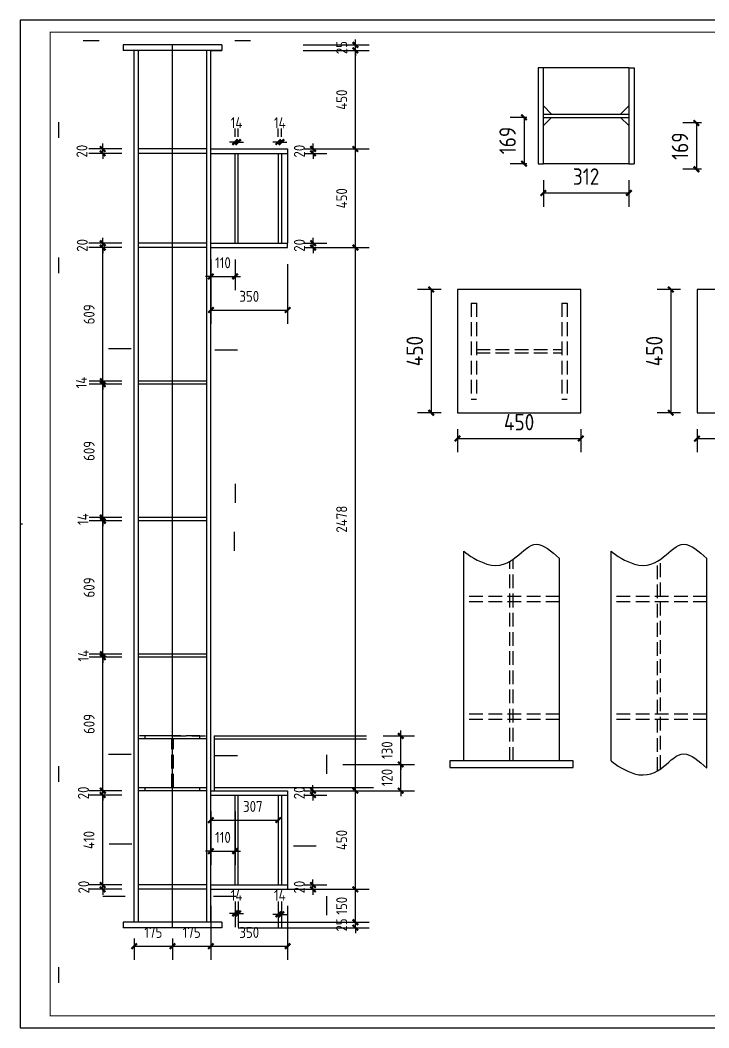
# Model space of a CAD drawing. Extents: x -9001 to 151288, y 75886 to 362543.
# Drawn here: x -8676 to 3889, y 159466 to 177858 of the extents above; entities that cross this region are included whole.
import ezdxf
from ezdxf.enums import TextEntityAlignment as Align

# ---------------------------------------------------------------- set-up
doc = ezdxf.new("R2010")
doc.units = 0
doc.header["$LTSCALE"] = 1000
doc.header["$MEASUREMENT"] = 0
doc.linetypes.add('DASH', pattern=[0.35, 0.25, -0.1])
doc.layers.add('PUB_TITLE', color=4, linetype='Continuous')
doc.styles.get("Standard").update_dxf_attribs({"font": 'gbenor.shx', "bigfont": 'gbcbig.shx'})
doc.dimstyles.get("Standard").update_dxf_attribs({"dimscale": 100, "dimtxt": 1, "dimasz": 1, "dimexe": 2.5, "dimexo": 3, "dimgap": 1.5, "dimtad": 1, "dimdec": 0, "dimzin": 0, "dimdsep": 46, "dimtxsty": 'Standard', "dimblk": 'ARCHTICK', "dimcen": 0.09, "dimadec": 0, "dimazin": 0, "dimtfac": 1, "dimtdec": 0, "dimtix": 1, "dimtmove": 2, "dimatfit": 3, "dimfxl": 1, "dimtolj": 1, "dimtzin": 0, "dimarcsym": 0})

# ---------------------------------------------------------------- blocks, each defined once
blk = doc.blocks.new('$titleblk$00000167')
blk.add_line((-1187, 420.5), (-1189, 420.5))
blk.add_lwpolyline([(-1189, 0), (0, 0), (0, 841), (-1189, 841)], close=True)
at = {"const_width": 1}
blk.add_lwpolyline([(-1164, 10), (-10, 10), (-10, 831), (-1164, 831)], close=True, dxfattribs=at)
at = {"flags": 4}
for tag, p in [('(扩展图名)', (-62.12, 184.1)), ('图名', (-62.12, 180.13)), ('日期', (-62.12, 172.03)), ('图号', (-62.12, 163.99)), ('比例', (-62.12, 156)), ('子项', (-59.56, 82.07)), ('工程名称', (-59.24, 70.19)), ('设计号', (-36.91, 28.62))]:
    blk.add_attdef(tag, text='', height=3.5, dxfattribs=at).set_placement(p, align=Align.CENTER)
for tag, p in [('设计人', (-64.84, 148.13)), ('负责人', (-64.71, 140.27)), ('主持人', (-64.73, 132.26)), ('校对人', (-64.28, 124.4)), ('审核人', (-63.96, 116.15)), ('审定人', (-64.16, 107.95)), ('所长', (-64.16, 99.76))]:
    blk.add_attdef(tag, p, '', height=3.5)
blk = doc.blocks.new('_ArchTick')
at = {"color": 0, "linetype": 'ByBlock', "const_width": 0.4}
blk.add_lwpolyline([(-0.5, -0.5), (0.5, 0.5)], dxfattribs=at)
blk = doc.blocks.new('*D710')
at = {"color": 0, "lineweight": -2}
for p, q in [((-6596, 161094), (-6596, 160708)), ((-6596, 160958), (-5896, 160958)), ((-5896, 161094), (-5896, 160708))]:
    blk.add_line(p, q, dxfattribs=at)
at = {"layer": 'Defpoints', "color": 0}
for p in [(-6596, 161394), (-5896, 161394), (-5896, 160958)]:
    blk.add_point(p, dxfattribs=at)
at = {"color": 0, "lineweight": -2, "xscale": 100, "yscale": 100, "zscale": 100, "rotation": 180}
blk.add_blockref('_ArchTick', (-6596, 160958), dxfattribs=at)
at = {"color": 0, "lineweight": -2, "xscale": 100, "yscale": 100, "zscale": 100}
blk.add_blockref('_ArchTick', (-5896, 160958), dxfattribs=at)
at = {"color": 0, "insert": (-6246, 161208), "char_height": 200, "attachment_point": 5}
blk.add_mtext('\\A1;175', dxfattribs=at)
blk = doc.blocks.new('*D711')
at = {"color": 0, "lineweight": -2}
for p, q in [((-5896, 161094), (-5896, 160708)), ((-5896, 160958), (-5196, 160958)), ((-5196, 161094), (-5196, 160708))]:
    blk.add_line(p, q, dxfattribs=at)
at = {"layer": 'Defpoints', "color": 0}
for p in [(-5896, 161394), (-5196, 161394), (-5196, 160958)]:
    blk.add_point(p, dxfattribs=at)
at = {"color": 0, "lineweight": -2, "xscale": 100, "yscale": 100, "zscale": 100, "rotation": 180}
blk.add_blockref('_ArchTick', (-5896, 160958), dxfattribs=at)
at = {"color": 0, "lineweight": -2, "xscale": 100, "yscale": 100, "zscale": 100}
blk.add_blockref('_ArchTick', (-5196, 160958), dxfattribs=at)
at = {"color": 0, "insert": (-5546, 161208), "char_height": 200, "attachment_point": 5}
blk.add_mtext('\\A1;175', dxfattribs=at)
blk = doc.blocks.new('*D712')
at = {"color": 0, "lineweight": -2}
for p, q in [((-4696, 161994), (-2310, 161994)), ((-2560, 161394), (-2560, 161994)), ((-4696, 161394), (-2310, 161394))]:
    blk.add_line(p, q, dxfattribs=at)
at = {"layer": 'Defpoints', "color": 0}
for p in [(-4996, 161994), (-2560, 161994), (-4996, 161394)]:
    blk.add_point(p, dxfattribs=at)
at = {"color": 0, "lineweight": -2, "xscale": 100, "yscale": 100, "zscale": 100}
for p, rotation in [((-2560, 161994), 90), ((-2560, 161394), 270)]:
    blk.add_blockref('_ArchTick', p, dxfattribs=dict(at, rotation=rotation))
at = {"color": 0, "insert": (-2810, 161694), "char_height": 200, "attachment_point": 5, "rotation": 90}
blk.add_mtext('\\A1;150', dxfattribs=at)
blk = doc.blocks.new('*D713')
at = {"color": 0, "lineweight": -2}
for p, q in [((-3496, 163794), (-2310, 163794)), ((-2560, 161994), (-2560, 163794)), ((-3496, 161994), (-2310, 161994))]:
    blk.add_line(p, q, dxfattribs=at)
at = {"layer": 'Defpoints', "color": 0}
for p in [(-3796, 163794), (-2560, 163794), (-3796, 161994)]:
    blk.add_point(p, dxfattribs=at)
at = {"color": 0, "lineweight": -2, "xscale": 100, "yscale": 100, "zscale": 100}
for p, rotation in [((-2560, 163794), 90), ((-2560, 161994), 270)]:
    blk.add_blockref('_ArchTick', p, dxfattribs=dict(at, rotation=rotation))
at = {"color": 0, "insert": (-2810, 162894), "char_height": 200, "attachment_point": 5, "rotation": 90}
blk.add_mtext('\\A1;450', dxfattribs=at)
blk = doc.blocks.new('*D714')
at = {"color": 0, "lineweight": -2}
for p, q in [((-3496, 173707), (-2310, 173707)), ((-2560, 163794), (-2560, 173707)), ((-3496, 163794), (-2310, 163794))]:
    blk.add_line(p, q, dxfattribs=at)
at = {"layer": 'Defpoints', "color": 0}
for p in [(-3796, 173707), (-2560, 173707), (-3796, 163794)]:
    blk.add_point(p, dxfattribs=at)
at = {"color": 0, "lineweight": -2, "xscale": 100, "yscale": 100, "zscale": 100}
for p, rotation in [((-2560, 173707), 90), ((-2560, 163794), 270)]:
    blk.add_blockref('_ArchTick', p, dxfattribs=dict(at, rotation=rotation))
at = {"color": 0, "insert": (-2810, 168750.5), "char_height": 200, "attachment_point": 5, "rotation": 90}
blk.add_mtext('\\A1;2478', dxfattribs=at)
blk = doc.blocks.new('*D715')
at = {"color": 0, "lineweight": -2}
for p, q in [((-3496, 175507), (-2310, 175507)), ((-2560, 173707), (-2560, 175507)), ((-3496, 173707), (-2310, 173707))]:
    blk.add_line(p, q, dxfattribs=at)
at = {"layer": 'Defpoints', "color": 0}
for p in [(-3796, 175507), (-2560, 175507), (-3796, 173707)]:
    blk.add_point(p, dxfattribs=at)
at = {"color": 0, "lineweight": -2, "xscale": 100, "yscale": 100, "zscale": 100}
for p, rotation in [((-2560, 175507), 90), ((-2560, 173707), 270)]:
    blk.add_blockref('_ArchTick', p, dxfattribs=dict(at, rotation=rotation))
at = {"color": 0, "insert": (-2810, 174607), "char_height": 200, "attachment_point": 5, "rotation": 90}
blk.add_mtext('\\A1;450', dxfattribs=at)
blk = doc.blocks.new('*D716')
at = {"color": 0, "lineweight": -2}
for p, q in [((-3511, 177307), (-2310, 177307)), ((-2560, 175507), (-2560, 177307)), ((-3496, 175507), (-2310, 175507))]:
    blk.add_line(p, q, dxfattribs=at)
at = {"layer": 'Defpoints', "color": 0}
for p in [(-3811, 177307), (-2560, 177307), (-3796, 175507)]:
    blk.add_point(p, dxfattribs=at)
at = {"color": 0, "lineweight": -2, "xscale": 100, "yscale": 100, "zscale": 100}
for p, rotation in [((-2560, 177307), 90), ((-2560, 175507), 270)]:
    blk.add_blockref('_ArchTick', p, dxfattribs=dict(at, rotation=rotation))
at = {"color": 0, "insert": (-2810, 176407), "char_height": 200, "attachment_point": 5, "rotation": 90}
blk.add_mtext('\\A1;450', dxfattribs=at)
blk = doc.blocks.new('*D717')
at = {"color": 0, "lineweight": -2}
for p, q in [((-5196, 163414), (-5196, 162441.5)), ((-4756, 163414), (-4756, 162441.5)), ((-5196, 162691.5), (-5296, 162691.5)), ((-5196, 162691.5), (-4756, 162691.5)), ((-4756, 162691.5), (-4656, 162691.5))]:
    blk.add_line(p, q, dxfattribs=at)
at = {"layer": 'Defpoints', "color": 0}
for p in [(-5196, 163714), (-4756, 163714), (-4756, 162691.5)]:
    blk.add_point(p, dxfattribs=at)
at = {"color": 0, "lineweight": -2, "xscale": 100, "yscale": 100, "zscale": 100}
blk.add_blockref('_ArchTick', (-5196, 162691.5), dxfattribs=at)
at = {"color": 0, "lineweight": -2, "xscale": 100, "yscale": 100, "zscale": 100, "rotation": 180}
blk.add_blockref('_ArchTick', (-4756, 162691.5), dxfattribs=at)
at = {"color": 0, "insert": (-4976, 162941.5), "char_height": 200, "attachment_point": 5}
blk.add_mtext('\\A1;110', dxfattribs=at)
blk = doc.blocks.new('*D718')
at = {"color": 0, "lineweight": -2}
for p, q in [((-3496, 162074), (-3083.5, 162074)), ((-3333.5, 162074), (-3333.5, 162174)), ((-3333.5, 161994), (-3333.5, 162074)), ((-3496, 161994), (-3083.5, 161994)), ((-3333.5, 161994), (-3333.5, 161894))]:
    blk.add_line(p, q, dxfattribs=at)
at = {"layer": 'Defpoints', "color": 0}
for p in [(-3796, 162074), (-3333.5, 162074), (-3796, 161994)]:
    blk.add_point(p, dxfattribs=at)
at = {"color": 0, "lineweight": -2, "xscale": 100, "yscale": 100, "zscale": 100}
for p, rotation in [((-3333.5, 162074), 270), ((-3333.5, 161994), 90)]:
    blk.add_blockref('_ArchTick', p, dxfattribs=dict(at, rotation=rotation))
at = {"color": 0, "insert": (-3583.5, 162034), "char_height": 200, "attachment_point": 5, "rotation": 90}
blk.add_mtext('\\A1;20', dxfattribs=at)
blk = doc.blocks.new('*D719')
at = {"color": 0, "lineweight": -2}
for p, q in [((-3333.5, 163794), (-3333.5, 163894)), ((-3496, 163794), (-3083.5, 163794)), ((-3496, 163714), (-3083.5, 163714)), ((-3333.5, 163714), (-3333.5, 163794)), ((-3333.5, 163714), (-3333.5, 163614))]:
    blk.add_line(p, q, dxfattribs=at)
at = {"layer": 'Defpoints', "color": 0}
for p in [(-3796, 163794), (-3796, 163714), (-3333.5, 163794)]:
    blk.add_point(p, dxfattribs=at)
at = {"color": 0, "lineweight": -2, "xscale": 100, "yscale": 100, "zscale": 100}
for p, rotation in [((-3333.5, 163794), 270), ((-3333.5, 163714), 90)]:
    blk.add_blockref('_ArchTick', p, dxfattribs=dict(at, rotation=rotation))
at = {"color": 0, "insert": (-3583.5, 163754), "char_height": 200, "attachment_point": 5, "rotation": 90}
blk.add_mtext('\\A1;20', dxfattribs=at)
blk = doc.blocks.new('*D720')
at = {"color": 0, "lineweight": -2}
for p, q in [((-5196, 161694), (-5196, 160706.5)), ((-3796, 161694), (-3796, 160706.5)), ((-5196, 160956.5), (-3796, 160956.5))]:
    blk.add_line(p, q, dxfattribs=at)
at = {"layer": 'Defpoints', "color": 0}
for p in [(-5196, 161994), (-3796, 161994), (-3796, 160956.5)]:
    blk.add_point(p, dxfattribs=at)
at = {"color": 0, "lineweight": -2, "xscale": 100, "yscale": 100, "zscale": 100, "rotation": 180}
blk.add_blockref('_ArchTick', (-5196, 160956.5), dxfattribs=at)
at = {"color": 0, "lineweight": -2, "xscale": 100, "yscale": 100, "zscale": 100}
blk.add_blockref('_ArchTick', (-3796, 160956.5), dxfattribs=at)
at = {"color": 0, "insert": (-4496, 161206.5), "char_height": 200, "attachment_point": 5}
blk.add_mtext('\\A1;350', dxfattribs=at)
blk = doc.blocks.new('*D721')
at = {"color": 0, "lineweight": -2}
for p, q in [((-5196, 173487), (-5196, 172930)), ((-4756, 173487), (-4756, 172930)), ((-5196, 173180), (-5296, 173180)), ((-5196, 173180), (-4756, 173180)), ((-4756, 173180), (-4656, 173180))]:
    blk.add_line(p, q, dxfattribs=at)
at = {"layer": 'Defpoints', "color": 0}
for p in [(-5196, 173787), (-4756, 173787), (-4756, 173180)]:
    blk.add_point(p, dxfattribs=at)
at = {"color": 0, "lineweight": -2, "xscale": 100, "yscale": 100, "zscale": 100}
blk.add_blockref('_ArchTick', (-5196, 173180), dxfattribs=at)
at = {"color": 0, "lineweight": -2, "xscale": 100, "yscale": 100, "zscale": 100, "rotation": 180}
blk.add_blockref('_ArchTick', (-4756, 173180), dxfattribs=at)
at = {"color": 0, "insert": (-4976, 173430), "char_height": 200, "attachment_point": 5}
blk.add_mtext('\\A1;110', dxfattribs=at)
blk = doc.blocks.new('*D722')
at = {"color": 0, "lineweight": -2}
for p, q in [((-5196, 173407), (-5196, 172317)), ((-3796, 173407), (-3796, 172317)), ((-5196, 172567), (-3796, 172567))]:
    blk.add_line(p, q, dxfattribs=at)
at = {"layer": 'Defpoints', "color": 0}
for p in [(-5196, 173707), (-3796, 173707), (-3796, 172567)]:
    blk.add_point(p, dxfattribs=at)
at = {"color": 0, "lineweight": -2, "xscale": 100, "yscale": 100, "zscale": 100, "rotation": 180}
blk.add_blockref('_ArchTick', (-5196, 172567), dxfattribs=at)
at = {"color": 0, "lineweight": -2, "xscale": 100, "yscale": 100, "zscale": 100}
blk.add_blockref('_ArchTick', (-3796, 172567), dxfattribs=at)
at = {"color": 0, "insert": (-4496, 172817), "char_height": 200, "attachment_point": 5}
blk.add_mtext('\\A1;350', dxfattribs=at)
blk = doc.blocks.new('*D723')
at = {"color": 0, "lineweight": -2}
for p, q in [((-3331.5, 173787), (-3331.5, 173887)), ((-3496, 173787), (-3081.5, 173787)), ((-3496, 173707), (-3081.5, 173707)), ((-3331.5, 173707), (-3331.5, 173787)), ((-3331.5, 173707), (-3331.5, 173607))]:
    blk.add_line(p, q, dxfattribs=at)
at = {"layer": 'Defpoints', "color": 0}
for p in [(-3796, 173787), (-3796, 173707), (-3331.5, 173787)]:
    blk.add_point(p, dxfattribs=at)
at = {"color": 0, "lineweight": -2, "xscale": 100, "yscale": 100, "zscale": 100}
for p, rotation in [((-3331.5, 173787), 270), ((-3331.5, 173707), 90)]:
    blk.add_blockref('_ArchTick', p, dxfattribs=dict(at, rotation=rotation))
at = {"color": 0, "insert": (-3581.5, 173747), "char_height": 200, "attachment_point": 5, "rotation": 90}
blk.add_mtext('\\A1;20', dxfattribs=at)
blk = doc.blocks.new('*D724')
at = {"color": 0, "lineweight": -2}
for p, q in [((-3496, 175507), (-3081.5, 175507)), ((-3331.5, 175507), (-3331.5, 175607)), ((-3331.5, 175427), (-3331.5, 175507)), ((-3496, 175427), (-3081.5, 175427)), ((-3331.5, 175427), (-3331.5, 175327))]:
    blk.add_line(p, q, dxfattribs=at)
at = {"layer": 'Defpoints', "color": 0}
for p in [(-3796, 175507), (-3331.5, 175507), (-3796, 175427)]:
    blk.add_point(p, dxfattribs=at)
at = {"color": 0, "lineweight": -2, "xscale": 100, "yscale": 100, "zscale": 100}
for p, rotation in [((-3331.5, 175507), 270), ((-3331.5, 175427), 90)]:
    blk.add_blockref('_ArchTick', p, dxfattribs=dict(at, rotation=rotation))
at = {"color": 0, "insert": (-3581.5, 175467), "char_height": 200, "attachment_point": 5, "rotation": 90}
blk.add_mtext('\\A1;20', dxfattribs=at)
blk = doc.blocks.new('*D725')
at = {"color": 0, "lineweight": -2}
for p, q in [((-4756, 161774), (-4756, 161303.5)), ((-4700, 161774), (-4700, 161303.5)), ((-4756, 161553.5), (-4856, 161553.5)), ((-4756, 161553.5), (-4700, 161553.5)), ((-4700, 161553.5), (-4600, 161553.5))]:
    blk.add_line(p, q, dxfattribs=at)
at = {"layer": 'Defpoints', "color": 0}
for p in [(-4756, 162074), (-4700, 162074), (-4700, 161553.5)]:
    blk.add_point(p, dxfattribs=at)
at = {"color": 0, "lineweight": -2, "xscale": 100, "yscale": 100, "zscale": 100}
blk.add_blockref('_ArchTick', (-4756, 161553.5), dxfattribs=at)
at = {"color": 0, "lineweight": -2, "xscale": 100, "yscale": 100, "zscale": 100, "rotation": 180}
blk.add_blockref('_ArchTick', (-4700, 161553.5), dxfattribs=at)
at = {"color": 0, "insert": (-4728, 161886), "char_height": 200, "attachment_point": 5}
blk.add_mtext('\\A1;14', dxfattribs=at)
blk = doc.blocks.new('*D726')
at = {"color": 0, "lineweight": -2}
for p, q in [((-3967, 161774), (-3967, 161286)), ((-3911, 161774), (-3911, 161286)), ((-3967, 161536), (-4067, 161536)), ((-3967, 161536), (-3911, 161536)), ((-3911, 161536), (-3811, 161536))]:
    blk.add_line(p, q, dxfattribs=at)
at = {"layer": 'Defpoints', "color": 0}
for p in [(-3967, 162074), (-3911, 162074), (-3911, 161536)]:
    blk.add_point(p, dxfattribs=at)
at = {"color": 0, "lineweight": -2, "xscale": 100, "yscale": 100, "zscale": 100}
blk.add_blockref('_ArchTick', (-3967, 161536), dxfattribs=at)
at = {"color": 0, "lineweight": -2, "xscale": 100, "yscale": 100, "zscale": 100, "rotation": 180}
blk.add_blockref('_ArchTick', (-3911, 161536), dxfattribs=at)
at = {"color": 0, "insert": (-3939, 161886), "char_height": 200, "attachment_point": 5}
blk.add_mtext('\\A1;14', dxfattribs=at)
blk = doc.blocks.new('*D727')
at = {"color": 0, "lineweight": -2}
for p, q in [((-4756, 175727), (-4756, 175882.5)), ((-4700, 175727), (-4700, 175882.5)), ((-4756, 175632.5), (-4856, 175632.5)), ((-4756, 175632.5), (-4700, 175632.5)), ((-4700, 175632.5), (-4600, 175632.5))]:
    blk.add_line(p, q, dxfattribs=at)
at = {"layer": 'Defpoints', "color": 0}
for p in [(-4700, 175632.5), (-4756, 175427), (-4700, 175427)]:
    blk.add_point(p, dxfattribs=at)
at = {"color": 0, "lineweight": -2, "xscale": 100, "yscale": 100, "zscale": 100}
blk.add_blockref('_ArchTick', (-4756, 175632.5), dxfattribs=at)
at = {"color": 0, "lineweight": -2, "xscale": 100, "yscale": 100, "zscale": 100, "rotation": 180}
blk.add_blockref('_ArchTick', (-4700, 175632.5), dxfattribs=at)
at = {"color": 0, "insert": (-4728, 175986), "char_height": 200, "attachment_point": 5}
blk.add_mtext('\\A1;14', dxfattribs=at)
blk = doc.blocks.new('*D728')
at = {"color": 0, "lineweight": -2}
for p, q in [((-3967, 175727), (-3967, 175882)), ((-3911, 175727), (-3911, 175882)), ((-3967, 175632), (-4067, 175632)), ((-3967, 175632), (-3911, 175632)), ((-3911, 175632), (-3811, 175632))]:
    blk.add_line(p, q, dxfattribs=at)
at = {"layer": 'Defpoints', "color": 0}
for p in [(-3911, 175632), (-3967, 175427), (-3911, 175427)]:
    blk.add_point(p, dxfattribs=at)
at = {"color": 0, "lineweight": -2, "xscale": 100, "yscale": 100, "zscale": 100}
blk.add_blockref('_ArchTick', (-3967, 175632), dxfattribs=at)
at = {"color": 0, "lineweight": -2, "xscale": 100, "yscale": 100, "zscale": 100, "rotation": 180}
blk.add_blockref('_ArchTick', (-3911, 175632), dxfattribs=at)
at = {"color": 0, "insert": (-3939, 175984), "char_height": 200, "attachment_point": 5}
blk.add_mtext('\\A1;14', dxfattribs=at)
blk = doc.blocks.new('*D729')
at = {"color": 0, "lineweight": -2}
for p, q in [((-6820, 162074), (-7421, 162074)), ((-7171, 162074), (-7171, 162174)), ((-7171, 161994), (-7171, 162074)), ((-6820, 161994), (-7421, 161994)), ((-7171, 161994), (-7171, 161894))]:
    blk.add_line(p, q, dxfattribs=at)
at = {"layer": 'Defpoints', "color": 0}
for p in [(-7171, 162074), (-6520, 162074), (-6520, 161994)]:
    blk.add_point(p, dxfattribs=at)
at = {"color": 0, "lineweight": -2, "xscale": 100, "yscale": 100, "zscale": 100}
for p, rotation in [((-7171, 162074), 270), ((-7171, 161994), 90)]:
    blk.add_blockref('_ArchTick', p, dxfattribs=dict(at, rotation=rotation))
at = {"color": 0, "insert": (-7516, 162034), "char_height": 200, "attachment_point": 5, "rotation": 90}
blk.add_mtext('\\A1;20', dxfattribs=at)
blk = doc.blocks.new('*D730')
at = {"color": 0, "lineweight": -2}
for p, q in [((-7171, 163794), (-7171, 163894)), ((-6820, 163794), (-7421, 163794)), ((-6820, 163714), (-7421, 163714)), ((-7171, 163714), (-7171, 163794)), ((-7171, 163714), (-7171, 163614))]:
    blk.add_line(p, q, dxfattribs=at)
at = {"layer": 'Defpoints', "color": 0}
for p in [(-7171, 163794), (-6520, 163794), (-6520, 163714)]:
    blk.add_point(p, dxfattribs=at)
at = {"color": 0, "lineweight": -2, "xscale": 100, "yscale": 100, "zscale": 100}
for p, rotation in [((-7171, 163794), 270), ((-7171, 163714), 90)]:
    blk.add_blockref('_ArchTick', p, dxfattribs=dict(at, rotation=rotation))
at = {"color": 0, "insert": (-7522.5, 163754), "char_height": 200, "attachment_point": 5, "rotation": 90}
blk.add_mtext('\\A1;20', dxfattribs=at)
blk = doc.blocks.new('*D731')
at = {"color": 0, "lineweight": -2}
for p, q in [((-7171, 173787), (-7171, 173887)), ((-6820, 173787), (-7421, 173787)), ((-6820, 173707), (-7421, 173707)), ((-7171, 173707), (-7171, 173787)), ((-7171, 173707), (-7171, 173607))]:
    blk.add_line(p, q, dxfattribs=at)
at = {"layer": 'Defpoints', "color": 0}
for p in [(-7171, 173787), (-6520, 173787), (-6520, 173707)]:
    blk.add_point(p, dxfattribs=at)
at = {"color": 0, "lineweight": -2, "xscale": 100, "yscale": 100, "zscale": 100}
for p, rotation in [((-7171, 173787), 270), ((-7171, 173707), 90)]:
    blk.add_blockref('_ArchTick', p, dxfattribs=dict(at, rotation=rotation))
at = {"color": 0, "insert": (-7543.5, 173747), "char_height": 200, "attachment_point": 5, "rotation": 90}
blk.add_mtext('\\A1;20', dxfattribs=at)
blk = doc.blocks.new('*D732')
at = {"color": 0, "lineweight": -2}
for p, q in [((-6820, 175507), (-7421, 175507)), ((-7171, 175507), (-7171, 175607)), ((-7171, 175427), (-7171, 175507)), ((-6820, 175427), (-7421, 175427)), ((-7171, 175427), (-7171, 175327))]:
    blk.add_line(p, q, dxfattribs=at)
at = {"layer": 'Defpoints', "color": 0}
for p in [(-7171, 175507), (-6520, 175507), (-6520, 175427)]:
    blk.add_point(p, dxfattribs=at)
at = {"color": 0, "lineweight": -2, "xscale": 100, "yscale": 100, "zscale": 100}
for p, rotation in [((-7171, 175507), 270), ((-7171, 175427), 90)]:
    blk.add_blockref('_ArchTick', p, dxfattribs=dict(at, rotation=rotation))
at = {"color": 0, "insert": (-7549.5, 175467), "char_height": 200, "attachment_point": 5, "rotation": 90}
blk.add_mtext('\\A1;20', dxfattribs=at)
blk = doc.blocks.new('*D733')
at = {"color": 0, "lineweight": -2}
for p, q in [((-5196, 163414), (-5196, 163007)), ((-3967, 163414), (-3967, 163007)), ((-5196, 163257), (-3967, 163257))]:
    blk.add_line(p, q, dxfattribs=at)
at = {"layer": 'Defpoints', "color": 0}
for p in [(-5196, 163714), (-3967, 163714), (-3967, 163257)]:
    blk.add_point(p, dxfattribs=at)
at = {"color": 0, "lineweight": -2, "xscale": 100, "yscale": 100, "zscale": 100, "rotation": 180}
blk.add_blockref('_ArchTick', (-5196, 163257), dxfattribs=at)
at = {"color": 0, "lineweight": -2, "xscale": 100, "yscale": 100, "zscale": 100}
blk.add_blockref('_ArchTick', (-3967, 163257), dxfattribs=at)
at = {"color": 0, "insert": (-4431, 163507), "char_height": 200, "attachment_point": 5}
blk.add_mtext('\\A1;307', dxfattribs=at)
blk = doc.blocks.new('*D734')
at = {"color": 0, "lineweight": -2}
for p, q in [((570, 176083), (267, 176083)), ((517, 176083), (517, 175238)), ((570, 175238), (267, 175238))]:
    blk.add_line(p, q, dxfattribs=at)
at = {"layer": 'Defpoints', "color": 0}
for p in [(870, 176083), (517, 175238), (870, 175238)]:
    blk.add_point(p, dxfattribs=at)
at = {"color": 0, "lineweight": -2, "xscale": 100, "yscale": 100, "zscale": 100}
for p, rotation in [((517, 176083), 90), ((517, 175238), 270)]:
    blk.add_blockref('_ArchTick', p, dxfattribs=dict(at, rotation=rotation))
at = {"color": 0, "insert": (217, 175660.5), "char_height": 300, "attachment_point": 5, "rotation": 90}
blk.add_mtext('\\A1;169', dxfattribs=at)
blk = doc.blocks.new('*D735')
at = {"color": 0, "lineweight": -2}
for p, q in [((870, 174938), (870, 174453.5)), ((2430, 174938), (2430, 174453.5)), ((870, 174703.5), (2430, 174703.5))]:
    blk.add_line(p, q, dxfattribs=at)
at = {"layer": 'Defpoints', "color": 0}
for p in [(870, 175238), (2430, 175238), (2430, 174703.5)]:
    blk.add_point(p, dxfattribs=at)
at = {"color": 0, "lineweight": -2, "xscale": 100, "yscale": 100, "zscale": 100, "rotation": 180}
blk.add_blockref('_ArchTick', (870, 174703.5), dxfattribs=at)
at = {"color": 0, "lineweight": -2, "xscale": 100, "yscale": 100, "zscale": 100}
blk.add_blockref('_ArchTick', (2430, 174703.5), dxfattribs=at)
at = {"color": 0, "insert": (1650, 175003.5), "char_height": 300, "attachment_point": 5}
blk.add_mtext('\\A1;312', dxfattribs=at)
blk = doc.blocks.new('*D736')
at = {"color": 0, "lineweight": -2}
for p, q in [((3373.5, 172943), (2944.5, 172943)), ((3194.5, 172943), (3194.5, 170693)), ((3373.5, 170693), (2944.5, 170693))]:
    blk.add_line(p, q, dxfattribs=at)
at = {"layer": 'Defpoints', "color": 0}
for p in [(3673.5, 172943), (3194.5, 170693), (3673.5, 170693)]:
    blk.add_point(p, dxfattribs=at)
at = {"color": 0, "lineweight": -2, "xscale": 100, "yscale": 100, "zscale": 100}
for p, rotation in [((3194.5, 172943), 90), ((3194.5, 170693), 270)]:
    blk.add_blockref('_ArchTick', p, dxfattribs=dict(at, rotation=rotation))
at = {"color": 0, "insert": (2894.5, 171818), "char_height": 300, "attachment_point": 5, "rotation": 90}
blk.add_mtext('\\A1;450', dxfattribs=at)
blk = doc.blocks.new('*D737')
at = {"color": 0, "lineweight": -2}
for p, q in [((3673.5, 170393), (3673.5, 169971)), ((5923.5, 170393), (5923.5, 169971)), ((3673.5, 170221), (5923.5, 170221))]:
    blk.add_line(p, q, dxfattribs=at)
at = {"layer": 'Defpoints', "color": 0}
for p in [(3673.5, 170693), (5923.5, 170693), (5923.5, 170221)]:
    blk.add_point(p, dxfattribs=at)
at = {"color": 0, "lineweight": -2, "xscale": 100, "yscale": 100, "zscale": 100, "rotation": 180}
blk.add_blockref('_ArchTick', (3673.5, 170221), dxfattribs=at)
at = {"color": 0, "lineweight": -2, "xscale": 100, "yscale": 100, "zscale": 100}
blk.add_blockref('_ArchTick', (5923.5, 170221), dxfattribs=at)
at = {"color": 0, "insert": (4798.5, 170521), "char_height": 300, "attachment_point": 5}
blk.add_mtext('\\A1;450', dxfattribs=at)
blk = doc.blocks.new('*D738')
at = {"color": 0, "lineweight": -2}
for p, q in [((-997.5, 172943), (-1426.5, 172943)), ((-1176.5, 172943), (-1176.5, 170693)), ((-997.5, 170693), (-1426.5, 170693))]:
    blk.add_line(p, q, dxfattribs=at)
at = {"layer": 'Defpoints', "color": 0}
for p in [(-697.5, 172943), (-1176.5, 170693), (-697.5, 170693)]:
    blk.add_point(p, dxfattribs=at)
at = {"color": 0, "lineweight": -2, "xscale": 100, "yscale": 100, "zscale": 100}
for p, rotation in [((-1176.5, 172943), 90), ((-1176.5, 170693), 270)]:
    blk.add_blockref('_ArchTick', p, dxfattribs=dict(at, rotation=rotation))
at = {"color": 0, "insert": (-1476.5, 171818), "char_height": 300, "attachment_point": 5, "rotation": 90}
blk.add_mtext('\\A1;450', dxfattribs=at)
blk = doc.blocks.new('*D739')
at = {"color": 0, "lineweight": -2}
for p, q in [((-697.5, 170393), (-697.5, 169971)), ((1552.5, 170393), (1552.5, 169971)), ((-697.5, 170221), (1552.5, 170221))]:
    blk.add_line(p, q, dxfattribs=at)
at = {"layer": 'Defpoints', "color": 0}
for p in [(-697.5, 170693), (1552.5, 170693), (1552.5, 170221)]:
    blk.add_point(p, dxfattribs=at)
at = {"color": 0, "lineweight": -2, "xscale": 100, "yscale": 100, "zscale": 100, "rotation": 180}
blk.add_blockref('_ArchTick', (-697.5, 170221), dxfattribs=at)
at = {"color": 0, "lineweight": -2, "xscale": 100, "yscale": 100, "zscale": 100}
blk.add_blockref('_ArchTick', (1552.5, 170221), dxfattribs=at)
at = {"color": 0, "insert": (427.5, 170521), "char_height": 300, "attachment_point": 5}
blk.add_mtext('\\A1;450', dxfattribs=at)
blk = doc.blocks.new('*D740')
at = {"color": 0, "lineweight": -2}
for p, q in [((-6820, 166230), (-7418, 166230)), ((-7168, 163794), (-7168, 166230)), ((-6820, 163794), (-7418, 163794))]:
    blk.add_line(p, q, dxfattribs=at)
at = {"layer": 'Defpoints', "color": 0}
for p in [(-7168, 166230), (-6520, 166230), (-6520, 163794)]:
    blk.add_point(p, dxfattribs=at)
at = {"color": 0, "lineweight": -2, "xscale": 100, "yscale": 100, "zscale": 100}
for p, rotation in [((-7168, 166230), 90), ((-7168, 163794), 270)]:
    blk.add_blockref('_ArchTick', p, dxfattribs=dict(at, rotation=rotation))
at = {"color": 0, "insert": (-7418, 165012), "char_height": 200, "attachment_point": 5, "rotation": 90}
blk.add_mtext('\\A1;609', dxfattribs=at)
blk = doc.blocks.new('*D741')
at = {"color": 0, "lineweight": -2}
for p, q in [((-6820, 166286), (-7418, 166286)), ((-7168, 166286), (-7168, 166386)), ((-7168, 166230), (-7168, 166286)), ((-6820, 166230), (-7418, 166230)), ((-7168, 166230), (-7168, 166130))]:
    blk.add_line(p, q, dxfattribs=at)
at = {"layer": 'Defpoints', "color": 0}
for p in [(-7168, 166286), (-6520, 166286), (-6520, 166230)]:
    blk.add_point(p, dxfattribs=at)
at = {"color": 0, "lineweight": -2, "xscale": 100, "yscale": 100, "zscale": 100}
for p, rotation in [((-7168, 166286), 270), ((-7168, 166230), 90)]:
    blk.add_blockref('_ArchTick', p, dxfattribs=dict(at, rotation=rotation))
at = {"color": 0, "insert": (-7523.5, 166258), "char_height": 200, "attachment_point": 5, "rotation": 90}
blk.add_mtext('\\A1;14', dxfattribs=at)
blk = doc.blocks.new('*D742')
at = {"color": 0, "lineweight": -2}
for p, q in [((-6820, 168722), (-7418, 168722)), ((-7168, 166286), (-7168, 168722)), ((-6820, 166286), (-7418, 166286))]:
    blk.add_line(p, q, dxfattribs=at)
at = {"layer": 'Defpoints', "color": 0}
for p in [(-7168, 168722), (-6520, 168722), (-6520, 166286)]:
    blk.add_point(p, dxfattribs=at)
at = {"color": 0, "lineweight": -2, "xscale": 100, "yscale": 100, "zscale": 100}
for p, rotation in [((-7168, 168722), 90), ((-7168, 166286), 270)]:
    blk.add_blockref('_ArchTick', p, dxfattribs=dict(at, rotation=rotation))
at = {"color": 0, "insert": (-7418, 167504), "char_height": 200, "attachment_point": 5, "rotation": 90}
blk.add_mtext('\\A1;609', dxfattribs=at)
blk = doc.blocks.new('*D743')
at = {"color": 0, "lineweight": -2}
for p, q in [((-7168, 168778), (-7168, 168878)), ((-6820, 168778), (-7418, 168778)), ((-6820, 168722), (-7418, 168722)), ((-7168, 168722), (-7168, 168778)), ((-7168, 168722), (-7168, 168622))]:
    blk.add_line(p, q, dxfattribs=at)
at = {"layer": 'Defpoints', "color": 0}
for p in [(-7168, 168778), (-6520, 168778), (-6520, 168722)]:
    blk.add_point(p, dxfattribs=at)
at = {"color": 0, "lineweight": -2, "xscale": 100, "yscale": 100, "zscale": 100}
for p, rotation in [((-7168, 168778), 270), ((-7168, 168722), 90)]:
    blk.add_blockref('_ArchTick', p, dxfattribs=dict(at, rotation=rotation))
at = {"color": 0, "insert": (-7531, 168750), "char_height": 200, "attachment_point": 5, "rotation": 90}
blk.add_mtext('\\A1;14', dxfattribs=at)
blk = doc.blocks.new('*D744')
at = {"color": 0, "lineweight": -2}
for p, q in [((-6820, 171214), (-7418, 171214)), ((-7168, 168778), (-7168, 171214)), ((-6820, 168778), (-7418, 168778))]:
    blk.add_line(p, q, dxfattribs=at)
at = {"layer": 'Defpoints', "color": 0}
for p in [(-7168, 171214), (-6520, 171214), (-6520, 168778)]:
    blk.add_point(p, dxfattribs=at)
at = {"color": 0, "lineweight": -2, "xscale": 100, "yscale": 100, "zscale": 100}
for p, rotation in [((-7168, 171214), 90), ((-7168, 168778), 270)]:
    blk.add_blockref('_ArchTick', p, dxfattribs=dict(at, rotation=rotation))
at = {"color": 0, "insert": (-7418, 169996), "char_height": 200, "attachment_point": 5, "rotation": 90}
blk.add_mtext('\\A1;609', dxfattribs=at)
blk = doc.blocks.new('*D745')
at = {"color": 0, "lineweight": -2}
for p, q in [((-6820, 171270), (-7418, 171270)), ((-7168, 171270), (-7168, 171370)), ((-7168, 171214), (-7168, 171270)), ((-6820, 171214), (-7418, 171214)), ((-7168, 171214), (-7168, 171114))]:
    blk.add_line(p, q, dxfattribs=at)
at = {"layer": 'Defpoints', "color": 0}
for p in [(-7168, 171270), (-6520, 171270), (-6520, 171214)]:
    blk.add_point(p, dxfattribs=at)
at = {"color": 0, "lineweight": -2, "xscale": 100, "yscale": 100, "zscale": 100}
for p, rotation in [((-7168, 171270), 270), ((-7168, 171214), 90)]:
    blk.add_blockref('_ArchTick', p, dxfattribs=dict(at, rotation=rotation))
at = {"color": 0, "insert": (-7558.5, 171242), "char_height": 200, "attachment_point": 5, "rotation": 90}
blk.add_mtext('\\A1;14', dxfattribs=at)
blk = doc.blocks.new('*D746')
at = {"color": 0, "lineweight": -2}
for p, q in [((-6820, 173707), (-7418, 173707)), ((-7168, 171270), (-7168, 173707)), ((-6820, 171270), (-7418, 171270))]:
    blk.add_line(p, q, dxfattribs=at)
at = {"layer": 'Defpoints', "color": 0}
for p in [(-7168, 173707), (-6520, 173707), (-6520, 171270)]:
    blk.add_point(p, dxfattribs=at)
at = {"color": 0, "lineweight": -2, "xscale": 100, "yscale": 100, "zscale": 100}
for p, rotation in [((-7168, 173707), 90), ((-7168, 171270), 270)]:
    blk.add_blockref('_ArchTick', p, dxfattribs=dict(at, rotation=rotation))
at = {"color": 0, "insert": (-7418, 172488.5), "char_height": 200, "attachment_point": 5, "rotation": 90}
blk.add_mtext('\\A1;609', dxfattribs=at)
blk = doc.blocks.new('*D747')
at = {"color": 0, "lineweight": -2}
for p, q in [((3752.5, 175981), (3413, 175981)), ((3663, 175981), (3663, 175136)), ((3752.5, 175136), (3413, 175136))]:
    blk.add_line(p, q, dxfattribs=at)
at = {"layer": 'Defpoints', "color": 0}
for p in [(4052.5, 175981), (3663, 175136), (4052.5, 175136)]:
    blk.add_point(p, dxfattribs=at)
at = {"color": 0, "lineweight": -2, "xscale": 100, "yscale": 100, "zscale": 100}
for p, rotation in [((3663, 175981), 90), ((3663, 175136), 270)]:
    blk.add_blockref('_ArchTick', p, dxfattribs=dict(at, rotation=rotation))
at = {"color": 0, "insert": (3363, 175558.5), "char_height": 300, "attachment_point": 5, "rotation": 90}
blk.add_mtext('\\A1;169', dxfattribs=at)
blk = doc.blocks.new('*D749')
at = {"color": 0, "lineweight": -2}
for p, q in [((-2559.5, 177407), (-2559.5, 177507)), ((-3511, 177407), (-2309.5, 177407)), ((-3511, 177307), (-2309.5, 177307)), ((-2559.5, 177307), (-2559.5, 177407)), ((-2559.5, 177307), (-2559.5, 177207))]:
    blk.add_line(p, q, dxfattribs=at)
at = {"layer": 'Defpoints', "color": 0}
for p in [(-3811, 177407), (-3811, 177307), (-2559.5, 177407)]:
    blk.add_point(p, dxfattribs=at)
at = {"color": 0, "lineweight": -2, "xscale": 100, "yscale": 100, "zscale": 100}
for p, rotation in [((-2559.5, 177407), 270), ((-2559.5, 177307), 90)]:
    blk.add_blockref('_ArchTick', p, dxfattribs=dict(at, rotation=rotation))
at = {"color": 0, "insert": (-2809.5, 177357), "char_height": 200, "attachment_point": 5, "rotation": 90}
blk.add_mtext('\\A1;25', dxfattribs=at)
blk = doc.blocks.new('*D750')
at = {"color": 0, "lineweight": -2}
for p, q in [((-2560, 161394), (-2560, 161494)), ((-4696, 161394), (-2310, 161394)), ((-2560, 161294), (-2560, 161394)), ((-4696, 161294), (-2310, 161294)), ((-2560, 161294), (-2560, 161194))]:
    blk.add_line(p, q, dxfattribs=at)
at = {"layer": 'Defpoints', "color": 0}
for p in [(-4996, 161394), (-2560, 161394), (-4996, 161294)]:
    blk.add_point(p, dxfattribs=at)
at = {"color": 0, "lineweight": -2, "xscale": 100, "yscale": 100, "zscale": 100}
for p, rotation in [((-2560, 161394), 270), ((-2560, 161294), 90)]:
    blk.add_blockref('_ArchTick', p, dxfattribs=dict(at, rotation=rotation))
at = {"color": 0, "insert": (-2810, 161344), "char_height": 200, "attachment_point": 5, "rotation": 90}
blk.add_mtext('\\A1;25', dxfattribs=at)
blk = doc.blocks.new('*D757')
at = {"color": 0, "lineweight": -2}
for p, q in [((-6820, 163714), (-7421, 163714)), ((-7171, 162074), (-7171, 163714)), ((-6820, 162074), (-7421, 162074))]:
    blk.add_line(p, q, dxfattribs=at)
at = {"layer": 'Defpoints', "color": 0}
for p in [(-7171, 163714), (-6520, 163714), (-6520, 162074)]:
    blk.add_point(p, dxfattribs=at)
at = {"color": 0, "lineweight": -2, "xscale": 100, "yscale": 100, "zscale": 100}
for p, rotation in [((-7171, 163714), 90), ((-7171, 162074), 270)]:
    blk.add_blockref('_ArchTick', p, dxfattribs=dict(at, rotation=rotation))
at = {"color": 0, "insert": (-7421, 162894), "char_height": 200, "attachment_point": 5, "rotation": 90}
blk.add_mtext('\\A1;410', dxfattribs=at)
blk = doc.blocks.new('*D917')
at = {"color": 0, "lineweight": -2}
for p, q in [((-2786, 164274), (-1482, 164274)), ((-1732, 164274), (-1732, 164374)), ((-1732, 163794), (-1732, 164274)), ((-3496, 163794), (-1482, 163794)), ((-1732, 163794), (-1732, 163694))]:
    blk.add_line(p, q, dxfattribs=at)
at = {"layer": 'Defpoints', "color": 0}
for p in [(-3086, 164274), (-1732, 164274), (-3796, 163794)]:
    blk.add_point(p, dxfattribs=at)
at = {"color": 0, "lineweight": -2, "xscale": 100, "yscale": 100, "zscale": 100}
for p, rotation in [((-1732, 164274), 270), ((-1732, 163794), 90)]:
    blk.add_blockref('_ArchTick', p, dxfattribs=dict(at, rotation=rotation))
at = {"color": 0, "insert": (-1982, 164034), "char_height": 200, "attachment_point": 5, "rotation": 90}
blk.add_mtext('\\A1;120', dxfattribs=at)
blk = doc.blocks.new('*D918')
at = {"color": 0, "lineweight": -2}
for p, q in [((-1732, 164794), (-1732, 164894)), ((-2055, 164794), (-1482, 164794)), ((-1732, 164274), (-1732, 164794)), ((-2786, 164274), (-1482, 164274)), ((-1732, 164274), (-1732, 164174))]:
    blk.add_line(p, q, dxfattribs=at)
at = {"layer": 'Defpoints', "color": 0}
for p in [(-2355, 164794), (-1732, 164794), (-3086, 164274)]:
    blk.add_point(p, dxfattribs=at)
at = {"color": 0, "lineweight": -2, "xscale": 100, "yscale": 100, "zscale": 100}
for p, rotation in [((-1732, 164794), 270), ((-1732, 164274), 90)]:
    blk.add_blockref('_ArchTick', p, dxfattribs=dict(at, rotation=rotation))
at = {"color": 0, "insert": (-1982, 164534), "char_height": 200, "attachment_point": 5, "rotation": 90}
blk.add_mtext('\\A1;130', dxfattribs=at)

msp = doc.modelspace()

# ---------------------------------------------------------------- linework, layer by layer
for p, q in [((-7525.5, 177484), (-7236.5, 177484)), ((-4996, 177407), (-6796, 177407)), ((-6796, 177407), (-6796, 177307)), ((-4996, 177307), (-6796, 177307)), ((-6596, 176007), (-6596, 177307)), ((-6520, 176007), (-6520, 177307)), ((-5272, 176007), (-5272, 177307)), ((-5196, 177307), (-4996, 177307)), ((-5196, 176007), (-5196, 177307)), ((-4996, 177407), (-4996, 177307)), ((-4760, 177484), (-4471, 177484)), ((775, 176988), (775, 175238)), ((870, 176988), (775, 176988)), ((870, 175238), (870, 176988)), ((2430, 176988), (870, 176988)), ((2430, 176988), (2430, 175238)), ((2430, 176988), (2525, 176988)), ((2525, 176988), (2525, 175238)), ((-6596, 166982), (-6596, 176294)), ((-6520, 166982), (-6520, 176294)), ((-5272, 166982), (-5272, 176294)), ((-5196, 161394), (-5196, 176294)), ((870, 176293), (1020, 176143)), ((2280, 176143), (2430, 176293)), ((870, 176143), (2430, 176143)), ((870, 176083), (2430, 176083)), ((870, 175933), (1020, 176083)), ((2280, 176083), (2430, 175933)), ((-7977, 175995.5), (-7977, 175709.5)), ((-5272, 175507), (-6520, 175507)), ((-5196, 175507), (-3796, 175507)), ((-3796, 175507), (-3796, 175427)), ((-5272, 175427), (-6520, 175427)), ((-5196, 175427), (-3796, 175427)), ((-4756, 173787), (-4756, 175427)), ((-4700, 173787), (-4700, 175427)), ((-3967, 175427), (-3967, 173787)), ((-3911, 175427), (-3911, 173787)), ((-3796, 175427), (-3796, 173787)), ((775, 175238), (870, 175238)), ((2430, 175238), (870, 175238)), ((2430, 175238), (2525, 175238)), ((-5272, 173787), (-6520, 173787)), ((-5272, 173707), (-6520, 173707)), ((-5196, 173787), (-3796, 173787)), ((-5196, 173707), (-3796, 173707)), ((-3796, 173707), (-3796, 173787)), ((-7977, 173529), (-7977, 173243)), ((-697.5, 172943), (-697.5, 170693)), ((1552.5, 172943), (-697.5, 172943)), ((1552.5, 170693), (1552.5, 172943)), ((3673.5, 172943), (3673.5, 170693)), ((5923.5, 172943), (3673.5, 172943)), ((-7062, 171864.5), (-6649.5, 171864.5)), ((-5121.5, 171840), (-4709, 171840)), ((-5272, 171270), (-6520, 171270)), ((-5272, 171214), (-6520, 171214)), ((-697.5, 170693), (1552.5, 170693)), ((3673.5, 170693), (5923.5, 170693)), ((-4753, 169393), (-4753, 169048)), ((-5272, 168778), (-6520, 168778)), ((-5272, 168722), (-6520, 168722)), ((-4770, 168518), (-4770, 168173)), ((-584, 164340.5), (-584, 168166.5)), ((2105, 164340.5), (2105, 168166.5)), ((1166, 164340.5), (1166, 168033)), ((3855, 164207), (3855, 168033)), ((-6596, 161394), (-6596, 166982)), ((-6520, 161394), (-6520, 166982)), ((-5272, 161394), (-5272, 166982)), ((-5272, 166286), (-6520, 166286)), ((-5272, 166230), (-6520, 166230)), ((-5272, 164738), (-6520, 164738)), ((-5136, 164794), (-3796, 164794)), ((-7062, 164461.5), (-6649.5, 164461.5)), ((-5121.5, 164437), (-4709, 164437)), ((-3086, 164446.5), (-3086, 164101.5)), ((1416, 164340.5), (-834, 164340.5)), ((-834, 164340.5), (-834, 164215.5)), ((1416, 164215.5), (1416, 164340.5)), ((-7977, 164240.6), (-7977, 163954.6)), ((-834, 164215.5), (1416, 164215.5)), ((-5272, 163794), (-6520, 163794)), ((-5196, 163794), (-3796, 163794)), ((-5196, 163714), (-3796, 163714)), ((-5136, 163850), (-3796, 163850)), ((-4756, 162074), (-4756, 163714)), ((-4700, 162074), (-4700, 163714)), ((-3967, 163714), (-3967, 162074)), ((-3911, 163714), (-3911, 162074)), ((-3796, 163794), (-3796, 163714)), ((-3796, 163714), (-3796, 162074)), ((-7052.2, 162822.5), (-6639.8, 162822.5)), ((-3687, 162790), (-3274.5, 162790)), ((-5272, 162074), (-6520, 162074)), ((-5196, 162074), (-3796, 162074)), ((-3796, 162074), (-3796, 161994)), ((-7170.5, 161871.5), (-6758, 161871.5)), ((-5272, 161994), (-6520, 161994)), ((-5196, 161994), (-3796, 161994)), ((-5151.5, 161871.5), (-4739, 161871.5)), ((-3086, 161867), (-3086, 161522)), ((-4996, 161394), (-6796, 161394)), ((-6796, 161394), (-6796, 161294)), ((-4996, 161394), (-4996, 161294)), ((-4996, 161294), (-6796, 161294)), ((-7977, 160574.5), (-7977, 160288.5))]:
    msp.add_line(p, q)
at = {"color": 1}
msp.add_line((-5896, 161294), (-5896, 177407), dxfattribs=at)
at = {"color": 1, "linetype": 'DASH'}
for p, q in [((-447.5, 172693), (-447.5, 170943)), ((-447.5, 172693), (-352.5, 172693)), ((-352.5, 172693), (-352.5, 170943)), ((1207.5, 172693), (1207.5, 170943)), ((1207.5, 172693), (1302.5, 172693)), ((1302.5, 172693), (1302.5, 170943)), ((-352.5, 171848), (1207.5, 171848)), ((-352.5, 171788), (1207.5, 171788)), ((-447.5, 170943), (-352.5, 170943)), ((1207.5, 170943), (1302.5, 170943)), ((261, 164340.5), (261, 167981.4)), ((321, 164340.5), (321, 168020.3)), ((2950, 164155.4), (2950, 167981.4)), ((3010, 164194.3), (3010, 168020.3)), ((1166, 167340.5), (-584, 167340.5)), ((1166, 167240.5), (-584, 167240.5)), ((3855, 167340.5), (2105, 167340.5)), ((3855, 167240.5), (2105, 167240.5)), ((1166, 165190.5), (-584, 165190.5)), ((3855, 165190.5), (2105, 165190.5)), ((1166, 165090.5), (-584, 165090.5)), ((3855, 165090.5), (2105, 165090.5))]:
    msp.add_line(p, q, dxfattribs=at)
at = {"color": 0, "linetype": 'DASH'}
for p, q in [((-5896, 164794), (-6520, 164794)), ((-5912, 163850), (-5912, 164738)), ((-5896, 164794), (-5272, 164794)), ((-5880, 163850), (-5880, 164738))]:
    msp.add_line(p, q, dxfattribs=at)
at = {"linetype": 'DASH'}
msp.add_line((-5396, 164794), (-6396, 164794), dxfattribs=at)
at = {"color": 0}
for p, q in [((-6396, 164738), (-6396, 164794)), ((-5396, 164738), (-5396, 164794)), ((-5136, 164794), (-2355.1, 164794)), ((-5136, 164794), (-5136, 163794)), ((-5136, 164794), (-5136, 164654)), ((-5136, 164738), (-2355.1, 164738)), ((-5136, 163934), (-5136, 163794)), ((-6520, 163850), (-5272, 163850)), ((-6396, 163794), (-6396, 163850)), ((-5896, 163794), (-6396, 163794)), ((-5396, 163794), (-5396, 163850)), ((-5136, 163850), (-2227, 163850))]:
    msp.add_line(p, q, dxfattribs=at)
for points in [[(-584, 168166.5), (-498.4, 168088.4), (253, 167630.2), (581.6, 168547.5), (1018, 168163.3), (1166, 168033)], [(2105, 168166.5), (2190.6, 168088.4), (2942, 167630.2), (3270.6, 168547.5), (3707, 168163.3), (3855, 168033)], [(2105, 164340.5), (2190.6, 164262.4), (2942, 163804.2), (3270.6, 164721.5), (3707, 164337.3), (3855, 164207)]]:
    msp.add_open_spline(points, degree=3, knots=[42.2637519, 42.2637519, 42.2637519, 42.2637519, 105.8017013, 299.853885, 399.4982526, 399.4982526, 399.4982526, 399.4982526])

# ---------------------------------------------------------------- block references
at = {"layer": 'PUB_TITLE', "xscale": 21.86999999999534, "yscale": 21.86999999999534, "zscale": 21.87}
msp.add_blockref('$titleblk$00000167', (17326.9, 159465.5), dxfattribs=at)

# ---------------------------------------------------------------- dimensions: what is measured, and where the dimension line sits
for base, p1, p2, override, picture, middle in [((-2559.5, 177407), (-3811, 177307), (-3811, 177407), {"dimtxt": 2, "dimlfac": 0.25}, '*D749', (-2809.5, 177357)), ((-2560, 177307), (-3796, 175507), (-3811, 177307), {"dimtxt": 2, "dimlfac": 0.25}, '*D716', (-2810, 176407)), ((517, 175238), (870, 176083), (870, 175238), {"dimtxt": 3, "dimlfac": 0.2}, '*D734', (217, 175660.5)), ((3663, 175136), (4052.5, 175981), (4052.5, 175136), {"dimtxt": 3, "dimlfac": 0.2}, '*D747', (3363, 175558.5)), ((-3331.5, 175507), (-3796, 175427), (-3796, 175507), {"dimtxt": 2, "dimlfac": 0.25}, '*D724', (-3581.5, 175467)), ((-2560, 175507), (-3796, 173707), (-3796, 175507), {"dimtxt": 2, "dimlfac": 0.25}, '*D715', (-2810, 174607)), ((-3331.5, 173787), (-3796, 173707), (-3796, 173787), {"dimtxt": 2, "dimlfac": 0.25}, '*D723', (-3581.5, 173747)), ((-7168, 173707), (-6520, 171270), (-6520, 173707), {"dimtxt": 2, "dimlfac": 0.25}, '*D746', (-7418, 172488.5)), ((-2560, 173707), (-3796, 163794), (-3796, 173707), {"dimtxt": 2, "dimlfac": 0.25}, '*D714', (-2810, 168750.5)), ((-1176.5, 170693), (-697.5, 172943), (-697.5, 170693), {"dimtxt": 3, "dimlfac": 0.2}, '*D738', (-1476.5, 171818)), ((3194.5, 170693), (3673.5, 172943), (3673.5, 170693), {"dimtxt": 3, "dimlfac": 0.2}, '*D736', (2894.5, 171818)), ((-7168, 171214), (-6520, 168778), (-6520, 171214), {"dimtxt": 2, "dimlfac": 0.25}, '*D744', (-7418, 169996)), ((-7168, 168722), (-6520, 166286), (-6520, 168722), {"dimtxt": 2, "dimlfac": 0.25}, '*D742', (-7418, 167504)), ((-7168, 166230), (-6520, 163794), (-6520, 166230), {"dimtxt": 2, "dimlfac": 0.25}, '*D740', (-7418, 165012)), ((-1731.7, 164794), (-3086, 164274), (-2355.1, 164794), {"dimtxt": 2, "dimlfac": 0.25}, '*D918', (-1981.7, 164534)), ((-1731.7, 164274), (-3796, 163794), (-3086, 164274), {"dimtxt": 2, "dimlfac": 0.25}, '*D917', (-1981.7, 164034)), ((-3333.5, 163794), (-3796, 163714), (-3796, 163794), {"dimtxt": 2, "dimlfac": 0.25}, '*D719', (-3583.5, 163754)), ((-7171, 163714), (-6520, 162074), (-6520, 163714), {"dimtxt": 2, "dimlfac": 0.25}, '*D757', (-7421, 162894)), ((-2560, 163794), (-3796, 161994), (-3796, 163794), {"dimtxt": 2, "dimlfac": 0.25}, '*D713', (-2810, 162894)), ((-2560, 161994), (-4996, 161394), (-4996, 161994), {"dimtxt": 2, "dimlfac": 0.25}, '*D712', (-2810, 161694)), ((-3333.5, 162074), (-3796, 161994), (-3796, 162074), {"dimtxt": 2, "dimlfac": 0.25}, '*D718', (-3583.5, 162034)), ((-2560, 161394), (-4996, 161294), (-4996, 161394), {"dimtxt": 2, "dimlfac": 0.25}, '*D750', (-2810, 161344))]:
    dim = msp.add_linear_dim(base=base, p1=p1, p2=p2, angle=90, dimstyle='Standard', override=override)
    dim.commit()
    dim.dimension.update_dxf_attribs({"geometry": picture, "text_midpoint": middle})
for base, p1, p2, picture, middle in [((-4700, 175632.5), (-4756, 175427), (-4700, 175427), '*D727', (-4728, 175986)), ((-3911, 175632.5), (-3967, 175427), (-3911, 175427), '*D728', (-3939, 175983.5)), ((-3967, 163257), (-5196, 163714), (-3967, 163714), '*D733', (-4431.5, 163507)), ((-4700, 161553.5), (-4756, 162074), (-4700, 162074), '*D725', (-4728, 161886)), ((-3911, 161536.5), (-3967, 162074), (-3911, 162074), '*D726', (-3939, 161886))]:
    dim = msp.add_linear_dim(base=base, p1=p1, p2=p2, dimstyle='Standard', override={"dimtxt": 2, "dimlfac": 0.25})
    dim.commit()
    dim.dimension.update_dxf_attribs({"geometry": picture, "text_midpoint": middle, "dimtype": 160})
for base, p1, p2, picture, middle in [((-7171, 175507), (-6520, 175427), (-6520, 175507), '*D732', (-7549.5, 175467)), ((-7171, 173787), (-6520, 173707), (-6520, 173787), '*D731', (-7543.5, 173747)), ((-7168, 171270), (-6520, 171214), (-6520, 171270), '*D745', (-7558.5, 171242)), ((-7168, 168778), (-6520, 168722), (-6520, 168778), '*D743', (-7531, 168750)), ((-7168, 166286), (-6520, 166230), (-6520, 166286), '*D741', (-7523.5, 166258)), ((-7171, 163794), (-6520, 163714), (-6520, 163794), '*D730', (-7522.5, 163754)), ((-7171, 162074), (-6520, 161994), (-6520, 162074), '*D729', (-7516, 162034))]:
    dim = msp.add_linear_dim(base=base, p1=p1, p2=p2, angle=90, dimstyle='Standard', override={"dimtxt": 2, "dimlfac": 0.25})
    dim.commit()
    dim.dimension.update_dxf_attribs({"geometry": picture, "text_midpoint": middle, "dimtype": 160})
for base, p1, p2, override, picture, middle in [((2430, 174703.5), (870, 175238), (2430, 175238), {"dimtxt": 3, "dimlfac": 0.2}, '*D735', (1650, 175003.5)), ((-4756, 173180), (-5196, 173787), (-4756, 173787), {"dimtxt": 2, "dimlfac": 0.25}, '*D721', (-4976, 173430)), ((-3796, 172567), (-5196, 173707), (-3796, 173707), {"dimtxt": 2, "dimlfac": 0.25}, '*D722', (-4496, 172817)), ((1552.5, 170221), (-697.5, 170693), (1552.5, 170693), {"dimtxt": 3, "dimlfac": 0.2}, '*D739', (427.5, 170521)), ((5923.5, 170221), (3673.5, 170693), (5923.5, 170693), {"dimtxt": 3, "dimlfac": 0.2}, '*D737', (4798.5, 170521)), ((-4756, 162691.5), (-5196, 163714), (-4756, 163714), {"dimtxt": 2, "dimlfac": 0.25}, '*D717', (-4976, 162941.5)), ((-3796, 160956.5), (-5196, 161994), (-3796, 161994), {"dimtxt": 2, "dimlfac": 0.25}, '*D720', (-4496, 161206.5)), ((-5896, 160958), (-6596, 161394), (-5896, 161394), {"dimtxt": 2, "dimlfac": 0.25}, '*D710', (-6246, 161208)), ((-5196, 160958), (-5896, 161394), (-5196, 161394), {"dimtxt": 2, "dimlfac": 0.25}, '*D711', (-5546, 161208))]:
    dim = msp.add_linear_dim(base=base, p1=p1, p2=p2, dimstyle='Standard', override=override)
    dim.commit()
    dim.dimension.update_dxf_attribs({"geometry": picture, "text_midpoint": middle})

doc.saveas('drawing.dxf')
